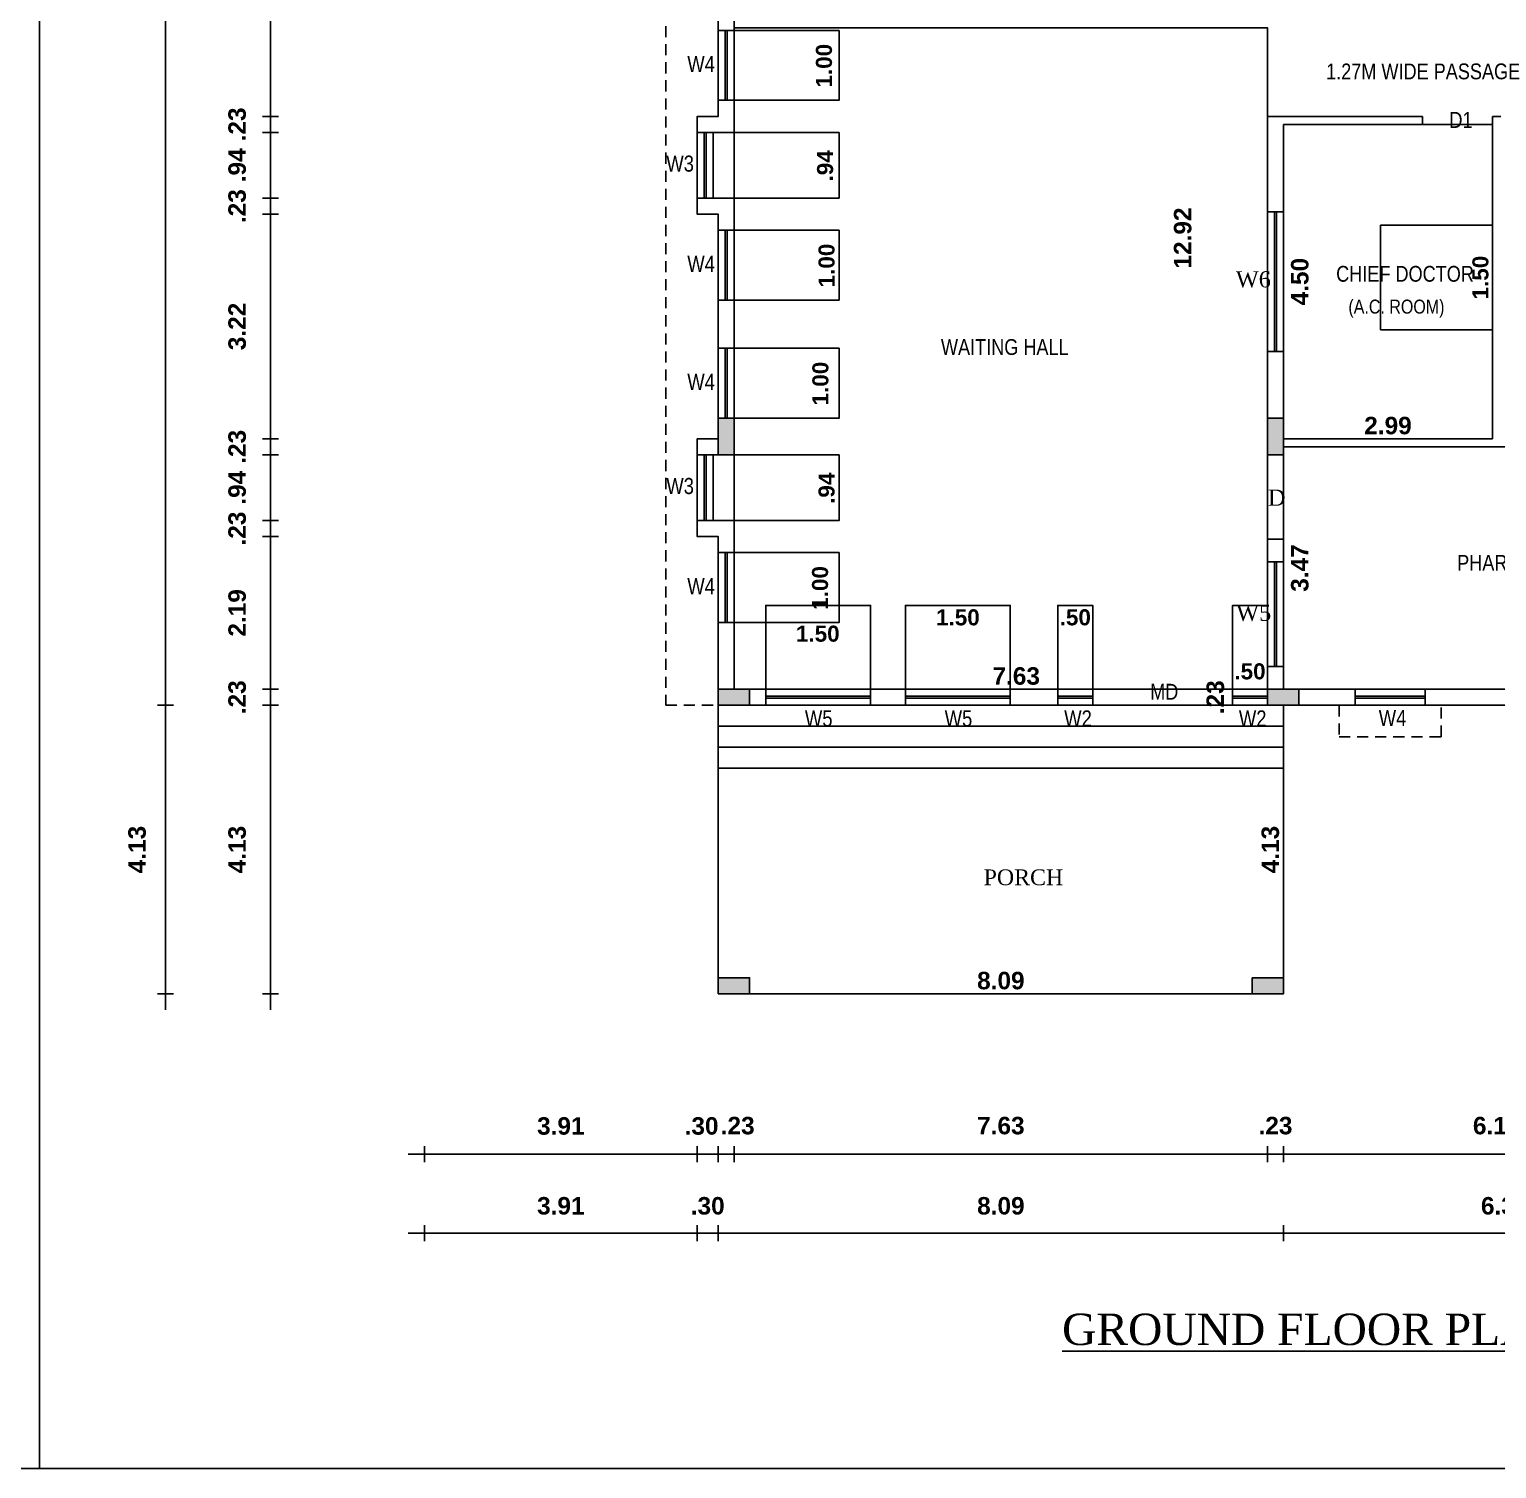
# Model space of a CAD drawing. Header units: metres. Extents: x 1336 to 1656, y -163 to -53.
# Drawn here: x 1422.44 to 1443.44, y -163 to -142.4 of the extents above; entities that cross this region are included whole.
import ezdxf

# ---------------------------------------------------------------- set-up
doc = ezdxf.new("R2010")
doc.units = ezdxf.units.M
doc.header["$PDMODE"] = 3
doc.header["$PDSIZE"] = -15
doc.linetypes.add('HIDDEN', pattern=[9.525, 6.35, -3.175])
for name, color, linetype in [('.', 7, 'Continuous'), ('BLK_1_FLR_0_CARPET_AREA', 12, 'Continuous'), ('BLK_1_FLR_0_EXIT_WIDTH_DOOR', 2, 'Continuous'), ('BLK_1_FLR_0_REGULAR_ROOM_1', 2, 'Continuous'), ('BLK_1_FLR_0_REGULAR_ROOM_6', 2, 'Continuous'), ('BLK_1_FLR_0_REGULAR_ROOM_7', 7, 'Continuous'), ('BLK_1_FLR_0_ROOF_AREA', 54, 'Continuous'), ('BLK_1_FLR_0_ROOM_1_LIGHT_VENTILATION_1', 232, 'Continuous'), ('BLK_1_FLR_0_ROOM_1_LIGHT_VENTILATION_10', 7, 'Continuous'), ('BLK_1_FLR_0_ROOM_1_LIGHT_VENTILATION_2', 232, 'Continuous'), ('BLK_1_FLR_0_ROOM_1_LIGHT_VENTILATION_3', 7, 'Continuous'), ('BLK_1_FLR_0_ROOM_1_LIGHT_VENTILATION_4', 7, 'Continuous'), ('BLK_1_FLR_0_ROOM_1_LIGHT_VENTILATION_5', 7, 'Continuous'), ('BLK_1_FLR_0_ROOM_1_LIGHT_VENTILATION_6', 7, 'Continuous'), ('BLK_1_FLR_0_ROOM_1_LIGHT_VENTILATION_7', 7, 'Continuous'), ('BLK_1_FLR_0_ROOM_1_LIGHT_VENTILATION_8', 7, 'Continuous'), ('BLK_1_FLR_0_ROOM_1_LIGHT_VENTILATION_9', 7, 'Continuous'), ('BLK_1_FLR_0_ROOM_7_LIGHT_VENTILATION_1', 7, 'Continuous'), ('BLK_1_PORTICO_1', 7, 'Continuous')]:
    doc.layers.add(name, color=color, linetype=linetype)
doc.layers.add('BLK_1_FLR_0_BLT_UP_AREA', color=12, linetype='Continuous', plot=False)
doc.styles.add('Ar Bold', font='arialbd.ttf')
doc.styles.get("Standard").update_dxf_attribs({"font": 'times.ttf'})
doc.styles.add('style5', font='swissc.ttf')
doc.dimstyles.new('~dimensions', dxfattribs={"dimtxt": 0.25, "dimasz": 0.17, "dimexe": 0.05, "dimexo": 0.0625, "dimgap": 0.06, "dimtad": 1, "dimzin": 4, "dimdsep": 46, "dimtxsty": 'Ar Bold', "dimcen": 0.09, "dimse1": 1, "dimse2": 1, "dimsd1": 1, "dimsd2": 1, "dimclrt": 71, "dimadec": 0, "dimazin": 0, "dimtfac": 1, "dimtix": 1, "dimtofl": 0, "dimtmove": 2, "dimatfit": 3, "dimfxl": 0, "dimtolj": 1, "dimtzin": 0, "dimarcsym": 0})

# ---------------------------------------------------------------- blocks, each defined once
blk = doc.blocks.new('*D876')
at = {"layer": 'Defpoints', "color": 0}
for p in [(1440.392, -148.374), (1440.813, -148.374), (1440.392, -151.844)]:
    blk.add_point(p, dxfattribs=at)
at = {"color": 71, "insert": (1440.626, -150.109), "char_height": 0.25, "attachment_point": 5, "rotation": 90, "style": 'Ar Bold'}
blk.add_mtext('\\A1;3.47', dxfattribs=at)
blk = doc.blocks.new('*D877')
at = {"layer": 'Defpoints', "color": 0}
for p in [(1440.392, -143.759), (1440.813, -143.759), (1440.392, -148.259)]:
    blk.add_point(p, dxfattribs=at)
at = {"color": 71, "insert": (1440.626, -146.009), "char_height": 0.25, "attachment_point": 5, "rotation": 90, "style": 'Ar Bold'}
blk.add_mtext('\\A1;4.50', dxfattribs=at)
blk = doc.blocks.new('*D879')
at = {"layer": 'Defpoints', "color": 0}
for p in [(1440.392, -148.259), (1443.382, -148.259), (1443.382, -148.259)]:
    blk.add_point(p, dxfattribs=at)
at = {"color": 71, "insert": (1441.887, -148.071), "char_height": 0.25, "attachment_point": 5, "style": 'Ar Bold'}
blk.add_mtext('\\A1;2.99', dxfattribs=at)
blk = doc.blocks.new('*D881')
at = {"layer": 'Defpoints', "color": 0}
for p in [(1432.752, -151.844), (1440.382, -151.844), (1440.382, -151.844)]:
    blk.add_point(p, dxfattribs=at)
at = {"color": 71, "insert": (1436.567, -151.656), "char_height": 0.25, "attachment_point": 5, "style": 'Ar Bold'}
blk.add_mtext('\\A1;7.63', dxfattribs=at)
blk = doc.blocks.new('*D938')
at = {"layer": 'Defpoints', "color": 0}
for p in [(1425.607, -152.074), (1425.781, -152.074), (1425.781, -156.204)]:
    blk.add_point(p, dxfattribs=at)
at = {"color": 71, "insert": (1425.419, -154.139), "char_height": 0.25, "attachment_point": 5, "rotation": 90, "style": 'Ar Bold'}
blk.add_mtext('\\A1;4.13', dxfattribs=at)
blk = doc.blocks.new('*D939')
at = {"layer": 'Defpoints', "color": 0}
for p in [(1425.607, -151.844), (1425.781, -151.844), (1425.781, -152.074)]:
    blk.add_point(p, dxfattribs=at)
at = {"color": 71, "insert": (1425.419, -151.959), "char_height": 0.25, "attachment_point": 5, "rotation": 90, "style": 'Ar Bold'}
blk.add_mtext('\\A1;.23', dxfattribs=at)
blk = doc.blocks.new('*D940')
at = {"layer": 'Defpoints', "color": 0}
for p in [(1425.607, -149.659), (1425.781, -149.659), (1425.781, -151.844)]:
    blk.add_point(p, dxfattribs=at)
at = {"color": 71, "insert": (1425.419, -150.751), "char_height": 0.25, "attachment_point": 5, "rotation": 90, "style": 'Ar Bold'}
blk.add_mtext('\\A1;2.19', dxfattribs=at)
blk = doc.blocks.new('*D941')
at = {"layer": 'Defpoints', "color": 0}
for p in [(1425.607, -149.429), (1425.781, -149.429), (1425.781, -149.659)]:
    blk.add_point(p, dxfattribs=at)
at = {"color": 71, "insert": (1425.419, -149.544), "char_height": 0.25, "attachment_point": 5, "rotation": 90, "style": 'Ar Bold'}
blk.add_mtext('\\A1;.23', dxfattribs=at)
blk = doc.blocks.new('*D942')
at = {"layer": 'Defpoints', "color": 0}
for p in [(1425.607, -148.489), (1425.781, -148.489), (1425.781, -149.429)]:
    blk.add_point(p, dxfattribs=at)
at = {"color": 71, "insert": (1425.419, -148.959), "char_height": 0.25, "attachment_point": 5, "rotation": 90, "style": 'Ar Bold'}
blk.add_mtext('\\A1;.94', dxfattribs=at)
blk = doc.blocks.new('*D943')
at = {"layer": 'Defpoints', "color": 0}
for p in [(1425.607, -148.259), (1425.781, -148.259), (1425.781, -148.489)]:
    blk.add_point(p, dxfattribs=at)
at = {"color": 71, "insert": (1425.419, -148.374), "char_height": 0.25, "attachment_point": 5, "rotation": 90, "style": 'Ar Bold'}
blk.add_mtext('\\A1;.23', dxfattribs=at)
blk = doc.blocks.new('*D944')
at = {"layer": 'Defpoints', "color": 0}
for p in [(1425.607, -145.044), (1425.781, -145.044), (1425.781, -148.259)]:
    blk.add_point(p, dxfattribs=at)
at = {"color": 71, "insert": (1425.419, -146.651), "char_height": 0.25, "attachment_point": 5, "rotation": 90, "style": 'Ar Bold'}
blk.add_mtext('\\A1;3.22', dxfattribs=at)
blk = doc.blocks.new('*D945')
at = {"layer": 'Defpoints', "color": 0}
for p in [(1425.607, -144.814), (1425.781, -144.814), (1425.781, -145.044)]:
    blk.add_point(p, dxfattribs=at)
at = {"color": 71, "insert": (1425.419, -144.929), "char_height": 0.25, "attachment_point": 5, "rotation": 90, "style": 'Ar Bold'}
blk.add_mtext('\\A1;.23', dxfattribs=at)
blk = doc.blocks.new('*D946')
at = {"layer": 'Defpoints', "color": 0}
for p in [(1425.607, -143.874), (1425.781, -143.874), (1425.781, -144.814)]:
    blk.add_point(p, dxfattribs=at)
at = {"color": 71, "insert": (1425.419, -144.344), "char_height": 0.25, "attachment_point": 5, "rotation": 90, "style": 'Ar Bold'}
blk.add_mtext('\\A1;.94', dxfattribs=at)
blk = doc.blocks.new('*D947')
at = {"layer": 'Defpoints', "color": 0}
for p in [(1425.607, -143.644), (1425.781, -143.644), (1425.781, -143.874)]:
    blk.add_point(p, dxfattribs=at)
at = {"color": 71, "insert": (1425.419, -143.759), "char_height": 0.25, "attachment_point": 5, "rotation": 90, "style": 'Ar Bold'}
blk.add_mtext('\\A1;.23', dxfattribs=at)
blk = doc.blocks.new('*D948')
at = {"layer": 'Defpoints', "color": 0}
for p in [(1425.607, -140.129), (1425.781, -140.129), (1425.781, -143.644)]:
    blk.add_point(p, dxfattribs=at)
at = {"color": 71, "insert": (1425.419, -141.886), "char_height": 0.25, "attachment_point": 5, "rotation": 90, "style": 'Ar Bold'}
blk.add_mtext('\\A1;3.52', dxfattribs=at)
blk = doc.blocks.new('*D976')
at = {"layer": 'Defpoints', "color": 0}
for p in [(1424.174, -152.074), (1424.279, -152.074), (1424.279, -156.204)]:
    blk.add_point(p, dxfattribs=at)
at = {"color": 71, "insert": (1423.987, -154.139), "char_height": 0.25, "attachment_point": 5, "rotation": 90, "style": 'Ar Bold'}
blk.add_mtext('\\A1;4.13', dxfattribs=at)
blk = doc.blocks.new('*D977')
at = {"layer": 'Defpoints', "color": 0}
for p in [(1424.174, -120.534), (1424.279, -120.534), (1424.279, -152.074)]:
    blk.add_point(p, dxfattribs=at)
at = {"color": 71, "insert": (1423.987, -136.304), "char_height": 0.25, "attachment_point": 5, "rotation": 90, "style": 'Ar Bold'}
blk.add_mtext('\\A1;31.54', dxfattribs=at)
blk = doc.blocks.new('*D978')
at = {"layer": 'Defpoints', "color": 0}
for p in [(1432.696, -158.28), (1432.466, -158.386), (1432.696, -158.386)]:
    blk.add_point(p, dxfattribs=at)
at = {"color": 71, "insert": (1432.581, -158.092), "char_height": 0.25, "attachment_point": 5, "style": 'Ar Bold'}
blk.add_mtext('\\A1;.23', dxfattribs=at)
blk = doc.blocks.new('*D979')
at = {"layer": 'Defpoints', "color": 0}
for p in [(1440.162, -158.28), (1432.532, -158.386), (1440.162, -158.386)]:
    blk.add_point(p, dxfattribs=at)
at = {"color": 71, "insert": (1436.347, -158.092), "char_height": 0.25, "attachment_point": 5, "style": 'Ar Bold'}
blk.add_mtext('\\A1;7.63', dxfattribs=at)
blk = doc.blocks.new('*D980')
at = {"layer": 'Defpoints', "color": 0}
for p in [(1440.392, -158.28), (1440.162, -158.386), (1440.392, -158.386)]:
    blk.add_point(p, dxfattribs=at)
at = {"color": 71, "insert": (1440.277, -158.092), "char_height": 0.25, "attachment_point": 5, "style": 'Ar Bold'}
blk.add_mtext('\\A1;.23', dxfattribs=at)
blk = doc.blocks.new('*D981')
at = {"layer": 'Defpoints', "color": 0}
for p in [(1446.492, -158.28), (1440.392, -158.386), (1446.492, -158.386)]:
    blk.add_point(p, dxfattribs=at)
at = {"color": 71, "insert": (1443.442, -158.092), "char_height": 0.25, "attachment_point": 5, "style": 'Ar Bold'}
blk.add_mtext('\\A1;6.10', dxfattribs=at)
blk = doc.blocks.new('*D1025')
at = {"layer": 'Defpoints', "color": 0}
for p in [(1431.914, -158.285), (1431.914, -158.386), (1432.214, -158.386)]:
    blk.add_point(p, dxfattribs=at)
at = {"color": 71, "insert": (1432.064, -158.097), "char_height": 0.25, "attachment_point": 5, "style": 'Ar Bold'}
blk.add_mtext('\\A1;.30', dxfattribs=at)
blk = doc.blocks.new('*D1026')
at = {"layer": 'Defpoints', "color": 0}
for p in [(1428.097, -158.285), (1428.097, -158.386), (1432.002, -158.386)]:
    blk.add_point(p, dxfattribs=at)
at = {"color": 71, "insert": (1430.05, -158.097), "char_height": 0.25, "attachment_point": 5, "style": 'Ar Bold'}
blk.add_mtext('\\A1;3.91', dxfattribs=at)
blk = doc.blocks.new('*D1029')
at = {"layer": 'Defpoints', "color": 0}
for p in [(1428.097, -159.516), (1432.002, -159.427), (1432.002, -159.516)]:
    blk.add_point(p, dxfattribs=at)
at = {"color": 71, "insert": (1430.05, -159.24), "char_height": 0.25, "attachment_point": 5, "style": 'Ar Bold'}
blk.add_mtext('\\A1;3.91', dxfattribs=at)
blk = doc.blocks.new('*D1030')
at = {"layer": 'Defpoints', "color": 0}
for p in [(1432.002, -159.516), (1432.302, -159.427), (1432.302, -159.516)]:
    blk.add_point(p, dxfattribs=at)
at = {"color": 71, "insert": (1432.152, -159.24), "char_height": 0.25, "attachment_point": 5, "style": 'Ar Bold'}
blk.add_mtext('\\A1;.30', dxfattribs=at)
blk = doc.blocks.new('*D1031')
at = {"layer": 'Defpoints', "color": 0}
for p in [(1432.302, -159.516), (1440.392, -159.427), (1440.392, -159.516)]:
    blk.add_point(p, dxfattribs=at)
at = {"color": 71, "insert": (1436.347, -159.24), "char_height": 0.25, "attachment_point": 5, "style": 'Ar Bold'}
blk.add_mtext('\\A1;8.09', dxfattribs=at)
blk = doc.blocks.new('*D1032')
at = {"layer": 'Defpoints', "color": 0}
for p in [(1440.392, -159.516), (1446.722, -159.427), (1446.722, -159.516)]:
    blk.add_point(p, dxfattribs=at)
at = {"color": 71, "insert": (1443.557, -159.24), "char_height": 0.25, "attachment_point": 5, "style": 'Ar Bold'}
blk.add_mtext('\\A1;6.33', dxfattribs=at)
blk = doc.blocks.new('*D837')
at = {"layer": 'Defpoints', "color": 0}
for p in [(1432.302, -156.204), (1440.392, -156.204), (1440.392, -156.204)]:
    blk.add_point(p, dxfattribs=at)
at = {"layer": 'BLK_1_PORTICO_1', "color": 71, "insert": (1436.347, -156.016), "char_height": 0.25, "attachment_point": 5, "style": 'Ar Bold'}
blk.add_mtext('\\A1;8.09', dxfattribs=at)
blk = doc.blocks.new('*D838')
at = {"layer": 'Defpoints', "color": 0}
for p in [(1440.392, -152.074), (1440.392, -152.074), (1440.392, -156.204)]:
    blk.add_point(p, dxfattribs=at)
at = {"layer": 'BLK_1_PORTICO_1', "color": 71, "insert": (1440.204, -154.139), "char_height": 0.25, "attachment_point": 5, "rotation": 90, "style": 'Ar Bold'}
blk.add_mtext('\\A1;4.13', dxfattribs=at)
blk = doc.blocks.new('*D840')
at = {"layer": 'Defpoints', "color": 0}
for p in [(1439.605, -151.844), (1439.662, -151.844), (1439.662, -152.074)]:
    blk.add_point(p, dxfattribs=at)
at = {"layer": 'BLK_1_PORTICO_1', "color": 71, "insert": (1439.417, -151.959), "char_height": 0.25, "attachment_point": 5, "rotation": 90, "style": 'Ar Bold'}
blk.add_mtext('\\A1;.23', dxfattribs=at)
blk = doc.blocks.new('*D869')
at = {"layer": 'Defpoints', "color": 0}
for p in [(1439.138, -138.926), (1439.138, -138.926), (1439.138, -151.844)]:
    blk.add_point(p, dxfattribs=at)
at = {"layer": 'BLK_1_FLR_0_EXIT_WIDTH_DOOR', "insert": (1438.95, -145.385), "char_height": 0.25, "attachment_point": 5, "rotation": 90, "style": 'Ar Bold'}
blk.add_mtext('\\A1;12.92', dxfattribs=at)

msp = doc.modelspace()

# ---------------------------------------------------------------- hatches: boundary and pattern name
at = {"layer": '.'}
h = msp.add_hatch(color=256, dxfattribs=at)
h.dxf.hatch_style = 1
h.paths.add_polyline_path([(1432.5321, -147.9638), (1432.3021, -147.9638), (1432.3021, -148.4888), (1432.5321, -148.4888)])
h = msp.add_hatch(color=256, dxfattribs=at)
h.dxf.hatch_style = 1
h.paths.add_polyline_path([(1440.3921, -147.9638), (1440.1621, -147.9638), (1440.1621, -148.4888), (1440.3921, -148.4888)])
h = msp.add_hatch(color=256, dxfattribs=at)
h.dxf.hatch_style = 1
h.paths.add_polyline_path([(1432.3021, -151.8438), (1432.3021, -152.0738), (1432.7521, -152.0738), (1432.7521, -151.8438)])
h = msp.add_hatch(color=256, dxfattribs=at)
h.dxf.hatch_style = 1
h.paths.add_polyline_path([(1440.1621, -151.8438), (1440.1621, -152.0738), (1440.6121, -152.0738), (1440.6121, -151.8438)])
h = msp.add_hatch(color=7, dxfattribs=at)
h.dxf.hatch_style = 1
h.paths.add_polyline_path([(1432.3021, -155.9738), (1432.3021, -156.2038), (1432.7521, -156.2038), (1432.7521, -155.9738)])
h = msp.add_hatch(color=7, dxfattribs=at)
h.dxf.hatch_style = 1
h.paths.add_polyline_path([(1439.9421, -155.9738), (1439.9421, -156.2038), (1440.3921, -156.2038), (1440.3921, -155.9738)])

# ---------------------------------------------------------------- linework, layer by layer
at = {"color": 4}
for p, q in [((1422.5906, -53.0012), (1422.5906, -163.0012)), ((1424.394, -156.4338), (1424.394, -110.1638)), ((1425.8963, -156.4338), (1425.8963, -110.1638)), ((1432.4021, -142.4138), (1432.4021, -143.4138)), ((1432.4321, -142.4138), (1432.4321, -143.4138)), ((1426.0113, -143.6438), (1425.7813, -143.6438)), ((1426.0113, -143.8738), (1425.7813, -143.8738)), ((1432.1021, -143.8738), (1432.1021, -144.8138)), ((1432.1321, -143.8738), (1432.1321, -144.8138)), ((1426.0113, -144.8138), (1425.7813, -144.8138)), ((1426.0113, -145.0438), (1425.7813, -145.0438)), ((1440.2621, -145.0088), (1440.2621, -147.0088)), ((1440.2921, -145.0088), (1440.2921, -147.0088)), ((1432.4021, -145.2738), (1432.4021, -146.2738)), ((1432.4321, -145.2738), (1432.4321, -146.2738)), ((1432.4021, -146.9638), (1432.4021, -147.9638)), ((1432.4321, -146.9638), (1432.4321, -147.9638)), ((1426.0113, -148.2588), (1425.7813, -148.2588)), ((1426.0113, -148.4888), (1425.7813, -148.4888)), ((1432.1021, -148.4888), (1432.1021, -149.4288)), ((1432.1321, -148.4888), (1432.1321, -149.4288)), ((1426.0113, -149.4288), (1425.7813, -149.4288)), ((1426.0113, -149.6588), (1425.7813, -149.6588)), ((1432.4021, -149.8888), (1432.4021, -150.8888)), ((1432.4321, -149.8888), (1432.4321, -150.8888)), ((1440.2621, -150.0188), (1440.2621, -151.5188)), ((1440.2921, -150.0188), (1440.2921, -151.5188)), ((1426.0113, -151.8438), (1425.7813, -151.8438)), ((1432.9821, -151.9438), (1434.4821, -151.9438)), ((1432.9821, -151.9738), (1434.4821, -151.9738)), ((1434.9821, -151.9438), (1436.4821, -151.9438)), ((1434.9821, -151.9738), (1436.4821, -151.9738)), ((1437.1621, -151.9438), (1437.6621, -151.9438)), ((1437.1621, -151.9738), (1437.6621, -151.9738)), ((1439.6621, -151.9438), (1440.1621, -151.9438)), ((1439.6621, -151.9738), (1440.1621, -151.9738)), ((1441.4171, -151.9438), (1442.4171, -151.9438)), ((1441.4171, -151.9738), (1442.4171, -151.9738)), ((1424.509, -152.0738), (1424.279, -152.0738)), ((1426.0113, -152.0738), (1425.7813, -152.0738)), ((1426.0113, -152.0738), (1425.7813, -152.0738)), ((1440.3921, -152.3738), (1432.3021, -152.3738)), ((1440.3921, -152.6738), (1432.3021, -152.6738)), ((1440.3921, -152.9738), (1432.3021, -152.9738)), ((1424.509, -156.2038), (1424.279, -156.2038)), ((1426.0113, -156.2038), (1425.7813, -156.2038)), ((1455.6771, -158.5011), (1427.8671, -158.5011)), ((1428.0971, -158.6161), (1428.0971, -158.3861)), ((1432.0021, -158.6161), (1432.0021, -158.3861)), ((1432.3021, -158.6161), (1432.3021, -158.3861)), ((1432.5321, -158.6161), (1432.5321, -158.3861)), ((1440.1621, -158.6161), (1440.1621, -158.3861)), ((1440.3921, -158.6161), (1440.3921, -158.3861)), ((1428.0971, -159.7459), (1428.0971, -159.5159)), ((1432.0021, -159.7459), (1432.0021, -159.5159)), ((1432.3021, -159.7459), (1432.3021, -159.5159)), ((1440.3921, -159.7459), (1440.3921, -159.5159)), ((1455.6771, -159.6309), (1427.8671, -159.6309))]:
    msp.add_line(p, q, dxfattribs=at)
at = {"color": 1}
for p, q in [((1432.3021, -143.6438), (1432.3021, -140.1288)), ((1432.5321, -143.8738), (1432.5321, -140.5738)), ((1432.3021, -143.6438), (1432.0021, -143.6438)), ((1432.0021, -143.6438), (1432.0021, -145.0438)), ((1440.1621, -143.6438), (1440.1621, -148.4888)), ((1442.3821, -143.6438), (1440.1621, -143.6438)), ((1440.3921, -143.7588), (1440.3921, -148.2588)), ((1442.3821, -143.7588), (1440.3921, -143.7588)), ((1442.3821, -143.6438), (1442.3821, -143.7588)), ((1443.5021, -143.6438), (1443.3821, -143.6438)), ((1443.3821, -143.6438), (1443.3821, -148.2588)), ((1432.0021, -143.8738), (1432.5321, -143.8738)), ((1432.0021, -144.8138), (1432.5321, -144.8138)), ((1432.5321, -148.4888), (1432.5321, -144.8138)), ((1432.0021, -145.0438), (1432.3021, -145.0438)), ((1432.3021, -148.2588), (1432.3021, -145.0438)), ((1432.3021, -148.2588), (1432.0021, -148.2588)), ((1432.0021, -148.2588), (1432.0021, -149.6588)), ((1443.3821, -148.2588), (1440.3921, -148.2588)), ((1440.3921, -148.3738), (1440.3921, -148.4888)), ((1446.4921, -148.3738), (1440.3921, -148.3738)), ((1432.0021, -148.4888), (1432.5321, -148.4888)), ((1440.3921, -148.4888), (1440.1621, -148.4888)), ((1432.0021, -149.4288), (1432.5321, -149.4288)), ((1432.5321, -151.8438), (1432.5321, -149.4288)), ((1432.0021, -149.6588), (1432.3021, -149.6588)), ((1432.3021, -152.0738), (1432.3021, -149.6588)), ((1440.1621, -149.6938), (1440.1621, -151.8438)), ((1440.3921, -149.6938), (1440.1621, -149.6938)), ((1440.3921, -149.6938), (1440.3921, -151.8438)), ((1437.6621, -151.8438), (1432.5321, -151.8438)), ((1446.4921, -151.8438), (1440.3921, -151.8438)), ((1446.7221, -152.0738), (1432.3021, -152.0738))]:
    msp.add_line(p, q, dxfattribs=at)
for p, q in [((1432.2321, -143.8738), (1432.2321, -144.8138)), ((1432.2321, -143.8738), (1432.2321, -144.8138)), ((1432.2321, -148.4888), (1432.2321, -149.4288)), ((1437.6621, -151.8438), (1437.6621, -152.0738)), ((1440.1621, -151.8438), (1439.6621, -151.8438)), ((1439.6621, -151.8438), (1439.6621, -152.0738)), ((1432.3021, -152.0738), (1432.3021, -152.9738)), ((1440.3921, -152.0738), (1440.3921, -152.9738))]:
    msp.add_line(p, q)
at = {"linetype": 'HIDDEN'}
for p, q in [((1432.3021, -152.0738), (1432.3021, -156.2038)), ((1440.3921, -156.2038), (1440.3921, -152.0738)), ((1432.3021, -156.2038), (1440.3921, -156.2038))]:
    msp.add_line(p, q, dxfattribs=at)
at = {"color": 7}
for p, q in [((1439.9421, -155.9738), (1440.3921, -155.9738)), ((1439.9421, -156.2038), (1439.9421, -155.9738)), ((1440.3921, -155.9738), (1440.3921, -156.2038)), ((1440.3921, -156.2038), (1439.9421, -156.2038))]:
    msp.add_line(p, q, dxfattribs=at)
at = {"color": 5}
msp.add_lwpolyline([(1336.0655, -163.0012), (1616.2998, -163.0012), (1616.2998, -53.0012), (1336.0655, -53.0012)], close=True, dxfattribs=at)
at = {"color": 4, "linetype": 'HIDDEN', "ltscale": 0.025}
for points in [[(1432.0021, -138.7288), (1431.5521, -138.7288), (1431.5521, -152.0638), (1431.5521, -152.0738), (1432.3021, -152.0738)], [(1441.1871, -152.0738), (1441.1871, -152.5238), (1442.6371, -152.5238), (1442.6471, -152.5238), (1442.6471, -152.0738)]]:
    msp.add_lwpolyline(points, dxfattribs=at)
at = {"color": 4}
for points in [[(1432.5321, -142.4138), (1432.5321, -143.4138), (1432.3021, -143.4138), (1432.3021, -142.4138)], [(1432.2321, -143.8738), (1432.2321, -144.8138), (1432.0021, -144.8138), (1432.0021, -143.8738)], [(1440.3921, -145.0088), (1440.3921, -147.0088), (1440.1621, -147.0088), (1440.1621, -145.0088)], [(1432.5321, -145.2738), (1432.5321, -146.2738), (1432.3021, -146.2738), (1432.3021, -145.2738)], [(1432.5321, -146.9638), (1432.5321, -147.9638), (1432.3021, -147.9638), (1432.3021, -146.9638)], [(1432.2321, -148.4888), (1432.2321, -149.4288), (1432.0021, -149.4288), (1432.0021, -148.4888)], [(1432.5321, -149.8888), (1432.5321, -150.8888), (1432.3021, -150.8888), (1432.3021, -149.8888)], [(1440.3921, -150.0188), (1440.3921, -151.5188), (1440.1621, -151.5188), (1440.1621, -150.0188)], [(1432.9821, -151.8438), (1434.4821, -151.8438), (1434.4821, -152.0738), (1432.9821, -152.0738)], [(1434.9821, -151.8438), (1436.4821, -151.8438), (1436.4821, -152.0738), (1434.9821, -152.0738)], [(1437.1621, -151.8438), (1437.6621, -151.8438), (1437.6621, -152.0738), (1437.1621, -152.0738)], [(1439.6621, -151.8438), (1440.1621, -151.8438), (1440.1621, -152.0738), (1439.6621, -152.0738)], [(1441.4171, -151.8438), (1442.4171, -151.8438), (1442.4171, -152.0738), (1441.4171, -152.0738)]]:
    msp.add_lwpolyline(points, close=True, dxfattribs=at)
at = {"color": 1}
for points in [[(1432.3021, -148.4888), (1432.3021, -147.9638), (1432.5321, -147.9638), (1432.5321, -148.4888), (1432.3021, -148.4888)], [(1440.1621, -148.4888), (1440.1621, -147.9638), (1440.3921, -147.9638), (1440.3921, -148.4888), (1440.1621, -148.4888)], [(1432.3021, -151.8438), (1432.7521, -151.8438), (1432.7521, -152.0738), (1432.3021, -152.0738), (1432.3021, -151.8438)], [(1440.1621, -151.8438), (1440.6121, -151.8438), (1440.6121, -152.0738), (1440.1621, -152.0738), (1440.1621, -151.8438)]]:
    msp.add_lwpolyline(points, dxfattribs=at)
at = {"color": 7}
msp.add_lwpolyline([(1432.3021, -155.9738), (1432.7521, -155.9738), (1432.7521, -156.2038), (1432.3021, -156.2038), (1432.3021, -155.9738)], dxfattribs=at)
at = {"layer": 'BLK_1_FLR_0_BLT_UP_AREA', "color": 12}
msp.add_lwpolyline([(1432.3021, -140.1288), (1432.3021, -143.6438), (1432.0021, -143.6438), (1432.0021, -145.0438), (1432.3021, -145.0438), (1432.3021, -148.2588), (1432.0021, -148.2588), (1432.0021, -149.6588), (1432.3021, -149.6588), (1432.3021, -153.0238), (1432.3021, -156.2038), (1440.3921, -156.2038), (1440.3921, -152.0738), (1446.7221, -152.0738), (1446.7221, -149.6588), (1447.0221, -149.6588), (1447.0221, -148.2588), (1446.7221, -148.2588), (1446.7221, -145.0438), (1447.0221, -145.0438), (1447.0221, -143.6438), (1446.7221, -143.6438), (1446.7221, -140.1288)], dxfattribs=at)
at = {"layer": 'BLK_1_FLR_0_CARPET_AREA', "color": 12}
for points in [[(1432.5321, -151.8438), (1440.1621, -151.8438), (1440.1621, -142.3738), (1432.5321, -142.3738)], [(1440.3921, -143.7588), (1443.3821, -143.7588), (1443.3821, -148.2588), (1440.3921, -148.2588)], [(1446.4921, -151.8438), (1440.3921, -151.8438), (1440.3921, -148.3738), (1446.4921, -148.3738)]]:
    msp.add_lwpolyline(points, close=True, dxfattribs=at)
at = {"layer": 'BLK_1_FLR_0_REGULAR_ROOM_1', "color": 2}
msp.add_lwpolyline([(1440.1621, -142.3738), (1432.5321, -142.3738), (1432.5321, -151.8438), (1440.1621, -151.8438)], close=True, dxfattribs=at)
at = {"layer": 'BLK_1_FLR_0_REGULAR_ROOM_6', "color": 2}
msp.add_lwpolyline([(1440.3921, -151.8438), (1446.4921, -151.8438), (1446.4921, -148.3738), (1440.3921, -148.3738)], close=True, dxfattribs=at)
at = {"layer": 'BLK_1_FLR_0_REGULAR_ROOM_7', "color": 2}
msp.add_lwpolyline([(1440.3921, -143.7588), (1443.3821, -143.7588), (1443.3821, -148.2588), (1440.3921, -148.2588)], close=True, dxfattribs=at)
at = {"layer": 'BLK_1_FLR_0_ROOF_AREA', "color": 54}
msp.add_lwpolyline([(1432.3021, -140.1288), (1432.3021, -143.6438), (1432.0021, -143.6438), (1432.0021, -145.0438), (1432.3021, -145.0438), (1432.3021, -148.2588), (1432.0021, -148.2588), (1432.0021, -149.6588), (1432.3021, -149.6588), (1432.3021, -153.0238), (1432.3021, -156.2038), (1440.3921, -156.2038), (1440.3921, -152.0738), (1446.7221, -152.0738), (1446.7221, -149.6588), (1447.0221, -149.6588), (1447.0221, -148.2588), (1446.7221, -148.2588), (1446.7221, -145.0438), (1447.0221, -145.0438), (1447.0221, -143.6438), (1446.7221, -143.6438), (1446.7221, -140.1288)], dxfattribs=at)
at = {"layer": 'BLK_1_FLR_0_ROOM_1_LIGHT_VENTILATION_1', "color": 232}
msp.add_lwpolyline([(1439.6621, -151.8438), (1440.1621, -151.8438), (1440.1621, -150.6438), (1439.6621, -150.6438)], close=True, dxfattribs=at)
at = {"layer": 'BLK_1_FLR_0_ROOM_1_LIGHT_VENTILATION_10', "color": 232}
msp.add_lwpolyline([(1434.0321, -142.4138), (1432.5321, -142.4138), (1432.5321, -143.4138), (1434.0321, -143.4138)], close=True, dxfattribs=at)
at = {"layer": 'BLK_1_FLR_0_ROOM_1_LIGHT_VENTILATION_2', "color": 232}
msp.add_lwpolyline([(1437.1621, -151.8438), (1437.6621, -151.8438), (1437.6621, -150.6438), (1437.1621, -150.6438)], close=True, dxfattribs=at)
at = {"layer": 'BLK_1_FLR_0_ROOM_1_LIGHT_VENTILATION_3', "color": 232}
msp.add_lwpolyline([(1434.9821, -151.8438), (1436.4821, -151.8438), (1436.4821, -150.6438), (1434.9821, -150.6438)], close=True, dxfattribs=at)
at = {"layer": 'BLK_1_FLR_0_ROOM_1_LIGHT_VENTILATION_4', "color": 232}
msp.add_lwpolyline([(1434.4821, -151.8438), (1434.4821, -150.6438), (1432.9821, -150.6438), (1432.9821, -151.8438)], close=True, dxfattribs=at)
at = {"layer": 'BLK_1_FLR_0_ROOM_1_LIGHT_VENTILATION_5', "color": 232}
msp.add_lwpolyline([(1432.5321, -150.8888), (1434.0321, -150.8888), (1434.0321, -149.8888), (1432.5321, -149.8888)], close=True, dxfattribs=at)
at = {"layer": 'BLK_1_FLR_0_ROOM_1_LIGHT_VENTILATION_6', "color": 232}
msp.add_lwpolyline([(1432.5321, -149.4288), (1434.0321, -149.4288), (1434.0321, -148.4888), (1432.5321, -148.4888)], close=True, dxfattribs=at)
at = {"layer": 'BLK_1_FLR_0_ROOM_1_LIGHT_VENTILATION_7', "color": 232}
msp.add_lwpolyline([(1434.0321, -146.9638), (1432.5321, -146.9638), (1432.5321, -147.9638), (1434.0321, -147.9638)], close=True, dxfattribs=at)
at = {"layer": 'BLK_1_FLR_0_ROOM_1_LIGHT_VENTILATION_8', "color": 232}
msp.add_lwpolyline([(1432.5321, -146.2738), (1434.0321, -146.2738), (1434.0321, -145.2738), (1432.5321, -145.2738)], close=True, dxfattribs=at)
at = {"layer": 'BLK_1_FLR_0_ROOM_1_LIGHT_VENTILATION_9', "color": 232}
msp.add_lwpolyline([(1434.0321, -143.8738), (1432.5321, -143.8738), (1432.5321, -144.8138), (1434.0321, -144.8138)], close=True, dxfattribs=at)
at = {"layer": 'BLK_1_FLR_0_ROOM_7_LIGHT_VENTILATION_1', "color": 232}
msp.add_lwpolyline([(1441.7821, -146.7013), (1443.3821, -146.7013), (1443.3821, -145.2013), (1441.7821, -145.2013)], close=True, dxfattribs=at)
at = {"layer": 'BLK_1_PORTICO_1', "color": 5}
msp.add_lwpolyline([(1432.3021, -156.2038), (1440.3921, -156.2038), (1440.3921, -152.0738), (1432.3021, -152.0738)], close=True, dxfattribs=at)

# ---------------------------------------------------------------- texts
at = {"style": 'style5'}
for s, height, p in [('W4', 0.23, (1431.86, -143.0089)), ('D1', 0.23, (1442.7631, -143.8089)), ('W3', 0.23, (1431.56, -144.4346)), ('W4', 0.23, (1431.86, -145.8689)), ('(A.C. ROOM)', 0.2, (1441.3207, -146.4667)), ('W4', 0.23, (1431.86, -147.5589)), ('W3', 0.23, (1431.56, -149.0496)), ('W4', 0.23, (1431.86, -150.4839)), ('W5', 0.23, (1433.5432, -152.3769)), ('W5', 0.23, (1435.5432, -152.3769)), ('W2', 0.23, (1437.2536, -152.3769)), ('W2', 0.23, (1439.7536, -152.3769)), ('W4', 0.23, (1441.7547, -152.3711))]:
    msp.add_text(s, height=height, dxfattribs=at).set_placement(p)
at = {"color": 7, "style": 'style5'}
for s, height, p in [('1.27M WIDE PASSAGE', 0.226059, (1441.0016, -143.1129)), ('CHIEF DOCTOR', 0.226059, (1441.1456, -146.0104)), ('WAITING HALL', 0.226059, (1435.4897, -147.0583)), ('PHARMACY', 0.22606, (1442.8772, -150.1473)), ('MD', 0.22606, (1438.484, -151.9926))]:
    msp.add_text(s, height=height, dxfattribs=at).set_placement(p)
for s, height, p in [('W6', 0.23, (1439.7096, -146.0906)), ('D', 0.23, (1440.1703, -149.2161)), ('W5', 0.23, (1439.7143, -150.8652)), ('%%UGROUND FLOOR PLAN', 0.45, (1437.2231, -161.2313))]:
    msp.add_text(s, height=height).set_placement(p)
at = {"color": 7}
msp.add_text('PORCH', height=0.22606, dxfattribs=at).set_placement((1436.1007, -154.6489))
at = {"layer": 'BLK_1_FLR_0_ROOM_1_LIGHT_VENTILATION_1', "color": 232, "insert": (1439.9121, -151.5896), "char_height": 0.23, "attachment_point": 5, "style": 'Ar Bold'}
msp.add_mtext('\\A1;.50', dxfattribs=at)
at = {"layer": 'BLK_1_FLR_0_ROOM_1_LIGHT_VENTILATION_10', "color": 232, "style": 'Ar Bold'}
msp.add_text('1.00', height=0.23, rotation=90, dxfattribs=at).set_placement((1433.9305, -143.2313))
at = {"layer": 'BLK_1_FLR_0_ROOM_1_LIGHT_VENTILATION_2', "color": 232, "insert": (1437.4121, -150.816), "char_height": 0.23, "attachment_point": 5, "style": 'Ar Bold'}
msp.add_mtext('\\A1;.50', dxfattribs=at)
at = {"layer": 'BLK_1_FLR_0_ROOM_1_LIGHT_VENTILATION_3', "color": 232, "insert": (1435.7321, -150.8166), "char_height": 0.23, "attachment_point": 5, "style": 'Ar Bold'}
msp.add_mtext('\\A1;1.50', dxfattribs=at)
at = {"layer": 'BLK_1_FLR_0_ROOM_1_LIGHT_VENTILATION_4', "color": 232, "style": 'Ar Bold'}
msp.add_text('1.50', height=0.23, dxfattribs=at).set_placement((1433.4146, -151.1637))
at = {"layer": 'BLK_1_FLR_0_ROOM_1_LIGHT_VENTILATION_5', "color": 232, "style": 'Ar Bold'}
msp.add_text('1.00', height=0.23, rotation=90, dxfattribs=at).set_placement((1433.8745, -150.7063))
at = {"layer": 'BLK_1_FLR_0_ROOM_1_LIGHT_VENTILATION_6', "color": 232, "style": 'Ar Bold'}
msp.add_text('.94', height=0.23, rotation=90, dxfattribs=at).set_placement((1433.9675, -149.19))
at = {"layer": 'BLK_1_FLR_0_ROOM_1_LIGHT_VENTILATION_7', "color": 232, "style": 'Ar Bold'}
msp.add_text('1.00', height=0.23, rotation=90, dxfattribs=at).set_placement((1433.8794, -147.7813))
at = {"layer": 'BLK_1_FLR_0_ROOM_1_LIGHT_VENTILATION_8', "color": 232, "style": 'Ar Bold'}
msp.add_text('1.00', height=0.23, rotation=90, dxfattribs=at).set_placement((1433.9677, -146.0913))
at = {"layer": 'BLK_1_FLR_0_ROOM_1_LIGHT_VENTILATION_9', "color": 232, "style": 'Ar Bold'}
msp.add_text('.94', height=0.23, rotation=90, dxfattribs=at).set_placement((1433.9464, -144.575))
at = {"layer": 'BLK_1_FLR_0_ROOM_7_LIGHT_VENTILATION_1', "color": 232, "insert": (1443.2111, -145.9513), "char_height": 0.23, "attachment_point": 5, "rotation": 90, "style": 'Ar Bold'}
msp.add_mtext('\\A1;1.50', dxfattribs=at)

# ---------------------------------------------------------------- dimensions: what is measured, and where the dimension line sits
for base, p1, p2, angle, picture, middle in [((1424.1743, -120.5338), (1424.279, -152.0738), (1424.279, -120.5338), 90, '*D977', (1423.9867, -136.3038)), ((1425.6068904155, -140.1288175883), (1425.7812919307, -143.6438175883), (1425.7812919307, -140.1288175883), 270, '*D948', (1425.4192471686, -141.8863175883)), ((1425.6069, -143.6438), (1425.7813, -143.8738), (1425.7813, -143.6438), 270, '*D947', (1425.4192, -143.7588)), ((1425.6069, -143.8738), (1425.7813, -144.8138), (1425.7813, -143.8738), 270, '*D946', (1425.4192, -144.3438)), ((1425.6069, -144.8138), (1425.7813, -145.0438), (1425.7813, -144.8138), 270, '*D945', (1425.4192, -144.9288)), ((1425.6068904155, -145.0438175883), (1425.7812919307, -148.2588175883), (1425.7812919307, -145.0438175883), 270, '*D944', (1425.4192471686, -146.6513175883)), ((1425.6069, -148.2588), (1425.7813, -148.4888), (1425.7813, -148.2588), 270, '*D943', (1425.4192, -148.3738)), ((1425.6069, -148.4888), (1425.7813, -149.4288), (1425.7813, -148.4888), 270, '*D942', (1425.4192, -148.9588)), ((1425.6069, -149.4288), (1425.7813, -149.6588), (1425.7813, -149.4288), 270, '*D941', (1425.4192, -149.5438)), ((1425.6068904155, -149.6588175883), (1425.7812919307, -151.8438175883), (1425.7812919307, -149.6588175883), 270, '*D940', (1425.4191619025, -150.7513175883)), ((1425.6069, -151.8438), (1425.7813, -152.0738), (1425.7813, -151.8438), 270, '*D939', (1425.4192, -151.9588)), ((1424.1743, -152.0738), (1424.279, -156.2038), (1424.279, -152.0738), 90, '*D976', (1423.9867, -154.1388))]:
    dim = msp.add_linear_dim(base=base, p1=p1, p2=p2, angle=angle, dimstyle='~dimensions')
    dim.commit()
    dim.dimension.update_dxf_attribs({"geometry": picture, "text_midpoint": middle})
at = {"color": 1}
for p1, p2, distance, picture, middle in [((1440.3921, -148.2588), (1440.3921, -143.7588), -0.4211, '*D877', (1440.6256, -146.0088)), ((1440.3921, -148.2588), (1443.3821, -148.2588), 0, '*D879', (1441.8871, -148.0711)), ((1440.3921, -151.8438), (1440.3921, -148.3738), -0.4211, '*D876', (1440.6256, -150.1088))]:
    dim = msp.add_aligned_dim(p1=p1, p2=p2, distance=distance, dimstyle='~dimensions', dxfattribs=at)
    dim.commit()
    dim.dimension.update_dxf_attribs({"geometry": picture, "text_midpoint": middle})
for p1, p2, distance, picture, middle in [((1432.7521, -151.8438), (1440.3821, -151.8438), 0, '*D881', (1436.5671, -151.6562)), ((1425.7813, -156.2038), (1425.7813, -152.0738), 0.1744, '*D938', (1425.4192, -154.1388))]:
    dim = msp.add_aligned_dim(p1=p1, p2=p2, distance=distance, dimstyle='~dimensions')
    dim.commit()
    dim.dimension.update_dxf_attribs({"geometry": picture, "text_midpoint": middle})
for base, p1, p2, picture, middle in [((1428.0970979892, -158.2850723751), (1432.0020979892, -158.3861301745), (1428.0970979892, -158.3861301745), '*D1026', (1430.0495979892, -158.0973438622)), ((1431.9137, -158.2851), (1432.2137, -158.3861), (1431.9137, -158.3861), '*D1025', (1432.0637, -158.0974)), ((1432.6963, -158.2799), (1432.4663, -158.3861), (1432.6963, -158.3861), '*D978', (1432.5813, -158.0923)), ((1440.1621, -158.2799), (1432.5321, -158.3861), (1440.1621, -158.3861), '*D979', (1436.3471, -158.0923)), ((1440.3921, -158.2799), (1440.1621, -158.3861), (1440.3921, -158.3861), '*D980', (1440.2771, -158.0923)), ((1446.4921, -158.2799), (1440.3921, -158.3861), (1446.4921, -158.3861), '*D981', (1443.4421, -158.0923)), ((1432.0020979892, -159.4274180589), (1428.0970979892, -159.5158656136), (1432.0020979892, -159.5158656136), '*D1029', (1430.0495979892, -159.2396895459)), ((1432.3021, -159.4274), (1432.0021, -159.5159), (1432.3021, -159.5159), '*D1030', (1432.1521, -159.2398)), ((1440.3921, -159.4274), (1432.3021, -159.5159), (1440.3921, -159.5159), '*D1031', (1436.3471, -159.2397)), ((1446.7221, -159.4274), (1440.3921, -159.5159), (1446.7221, -159.5159), '*D1032', (1443.5571, -159.2398))]:
    dim = msp.add_linear_dim(base=base, p1=p1, p2=p2, dimstyle='~dimensions')
    dim.commit()
    dim.dimension.update_dxf_attribs({"geometry": picture, "text_midpoint": middle})
at = {"layer": 'BLK_1_FLR_0_EXIT_WIDTH_DOOR', "color": 2}
dim = msp.add_linear_dim(base=(1439.138, -138.9255), p1=(1439.138, -151.8438), p2=(1439.138, -138.9255), angle=90, dimstyle='~dimensions', override={"dimclrt": 256}, dxfattribs=at)
dim.commit()
dim.dimension.update_dxf_attribs({"geometry": '*D869', "text_midpoint": (1438.9502, -145.3847)})
at = {"layer": 'BLK_1_PORTICO_1', "color": 4}
dim = msp.add_linear_dim(base=(1439.6051, -151.8438), p1=(1439.6621, -152.0738), p2=(1439.6621, -151.8438), angle=90, dimstyle='~dimensions', dxfattribs=at)
dim.commit()
dim.dimension.update_dxf_attribs({"geometry": '*D840', "text_midpoint": (1439.4175, -151.9588)})
at = {"layer": 'BLK_1_PORTICO_1', "color": 2}
dim = msp.add_linear_dim(base=(1440.3921, -152.0738), p1=(1440.3921, -156.2038), p2=(1440.3921, -152.0738), angle=90, dimstyle='~dimensions', dxfattribs=at)
dim.commit()
dim.dimension.update_dxf_attribs({"geometry": '*D838', "text_midpoint": (1440.2045, -154.1388)})
at = {"layer": 'BLK_1_PORTICO_1', "color": 1}
dim = msp.add_linear_dim(base=(1440.3921, -156.2038), p1=(1432.3021, -156.2038), p2=(1440.3921, -156.2038), dimstyle='~dimensions', dxfattribs=at)
dim.commit()
dim.dimension.update_dxf_attribs({"geometry": '*D837', "text_midpoint": (1436.3471, -156.0161)})

doc.saveas('drawing.dxf')
